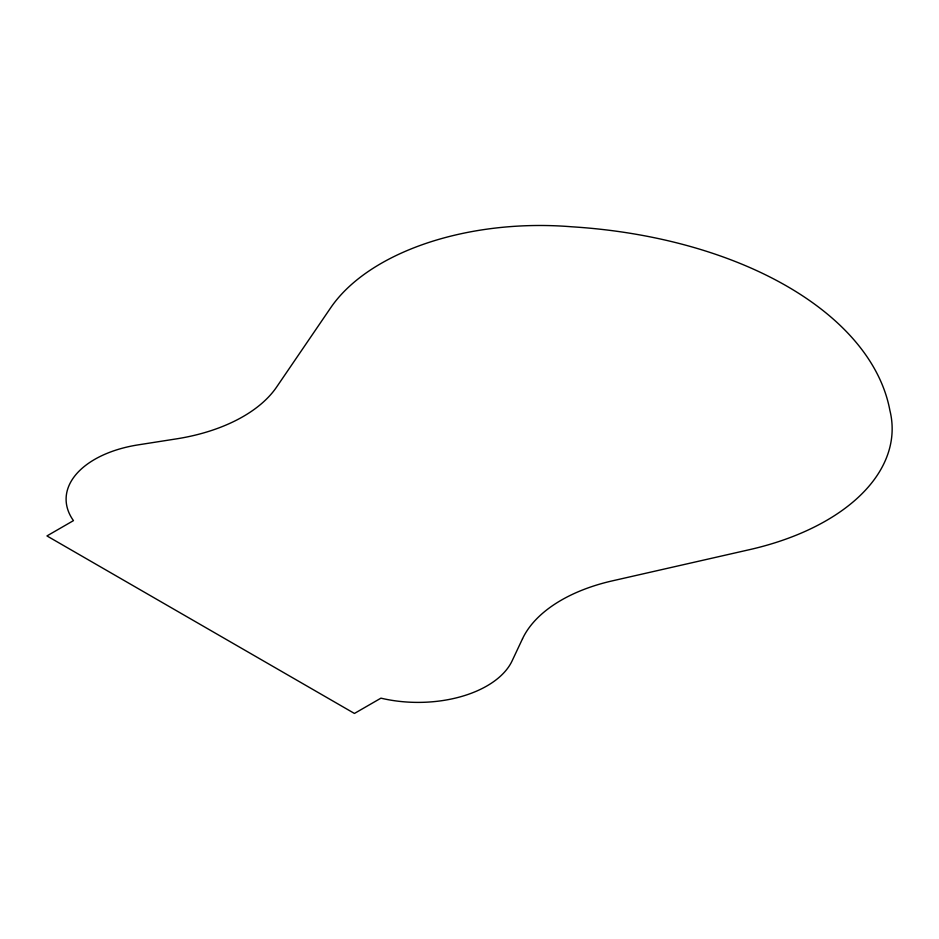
<?xml version="1.0" encoding="UTF-8"?>
<svg xmlns="http://www.w3.org/2000/svg" width="939" height="939" viewBox="0 0 939 939"><rect width="100%" height="100%" fill="white"/><g stroke="black" fill="none" stroke-linecap="round" stroke-linejoin="round"><path stroke-width="1.41" d="M522.518 638.755L512.119 660.856A97.468 56.27 0 0 1 380.952 698.158L354.437 713.452L46.95 535.934L73.453 520.629A97.468 56.27 0 0 1 138.056 444.886L176.344 438.889A149.947 86.576 0 0 0 276.594 387.079L330.716 307.746A224.926 129.864 0 0 1 571.804 226.792A358.44 206.944 0 0 1 889.89 410.437A224.926 129.864 0 0 1 749.674 549.62L612.263 580.877A149.947 86.576 0 0 0 522.518 638.755"/></g></svg>
